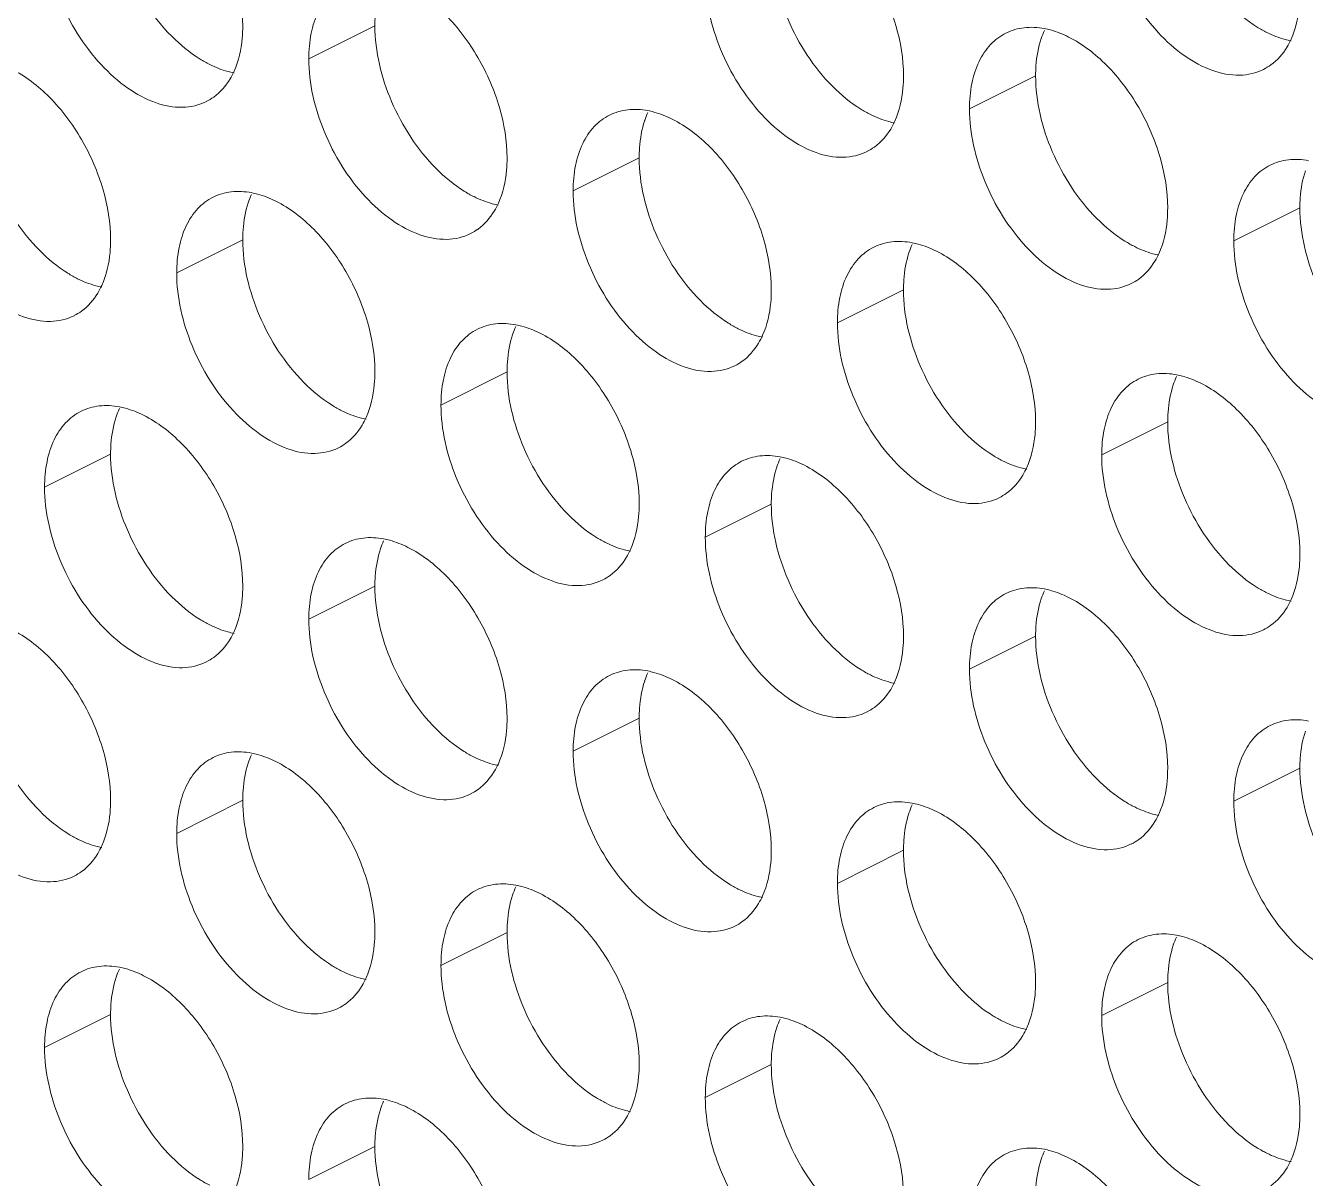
# Model space of a CAD drawing. Header units: millimetres. Extents: x 0 to 2524, y 0 to 1785.
# Drawn here: x 1819.7 to 1830.66, y 901.27 to 911.15 of the extents above; entities that cross this region are included whole.
import ezdxf

# ---------------------------------------------------------------- set-up
doc = ezdxf.new("R2010")
doc.units = ezdxf.units.MM
doc.header["$LTSCALE"] = 0.1
doc.layers.add('标注', color=251, linetype='Continuous', lineweight=9)

msp = doc.modelspace()

# ---------------------------------------------------------------- linework, layer by layer
at = {"layer": '标注'}
for p, q in [((1822.69, 911.146), (1822.124, 910.863)), ((1828.347, 910.717), (1827.781, 910.434)), ((1824.953, 910.014), (1824.387, 909.731)), ((1830.61, 909.586), (1830.044, 909.303)), ((1821.559, 909.311), (1820.993, 909.028)), ((1827.216, 908.883), (1826.65, 908.6)), ((1823.822, 908.18), (1823.256, 907.897)), ((1829.478, 907.752), (1828.913, 907.469)), ((1820.427, 907.477), (1819.862, 907.194)), ((1826.084, 907.049), (1825.519, 906.766)), ((1822.69, 906.346), (1822.124, 906.063)), ((1828.347, 905.917), (1827.781, 905.634)), ((1824.953, 905.214), (1824.387, 904.931)), ((1830.61, 904.786), (1830.044, 904.503)), ((1821.559, 904.511), (1820.993, 904.228)), ((1827.216, 904.083), (1826.65, 903.8)), ((1823.822, 903.38), (1823.256, 903.097)), ((1829.478, 902.952), (1828.913, 902.669)), ((1820.427, 902.677), (1819.862, 902.394)), ((1826.084, 902.249), (1825.519, 901.966)), ((1822.69, 901.546), (1822.124, 901.263))]:
    msp.add_line(p, q, dxfattribs=at)
for centre, radius, start, end in [((1829.092, 910.806), 0.734, 155.8796, 161.7803), ((1830.095, 911.177), 0.453, 296.5256, 305.9034), ((1821.044, 910.902), 0.453, 296.5256, 305.9034), ((1825.697, 910.103), 0.734, 155.8796, 161.7803), ((1826.701, 910.474), 0.453, 296.5256, 305.9034), ((1822.303, 909.4), 0.734, 155.8796, 161.7803), ((1823.307, 909.771), 0.453, 296.5256, 305.9034), ((1827.96, 908.972), 0.734, 155.8796, 161.7803), ((1828.964, 909.342), 0.453, 296.5256, 305.9034), ((1819.913, 909.068), 0.453, 296.5256, 305.9034), ((1824.566, 908.269), 0.734, 155.8796, 161.7803), ((1825.57, 908.639), 0.453, 296.5256, 305.9034), ((1830.223, 907.84), 0.734, 155.8796, 161.7803), ((1821.172, 907.566), 0.734, 155.8796, 161.7803), ((1822.176, 907.936), 0.453, 296.5256, 305.9034), ((1826.829, 907.138), 0.734, 155.8796, 161.7803), ((1827.833, 907.508), 0.453, 296.5256, 305.9034), ((1823.435, 906.435), 0.734, 155.8796, 161.7803), ((1824.439, 906.805), 0.453, 296.5256, 305.9034), ((1829.092, 906.006), 0.734, 155.8796, 161.7803), ((1830.095, 906.377), 0.453, 296.5256, 305.9034), ((1821.044, 906.102), 0.453, 296.5256, 305.9034), ((1825.697, 905.303), 0.734, 155.8796, 161.7803), ((1826.701, 905.674), 0.453, 296.5256, 305.9034), ((1822.303, 904.6), 0.734, 155.8796, 161.7803), ((1823.307, 904.971), 0.453, 296.5256, 305.9034), ((1827.96, 904.172), 0.734, 155.8796, 161.7803), ((1828.964, 904.542), 0.453, 296.5256, 305.9034), ((1819.913, 904.268), 0.453, 296.5256, 305.9034), ((1824.566, 903.469), 0.734, 155.8796, 161.7803), ((1825.57, 903.839), 0.453, 296.5256, 305.9034), ((1830.223, 903.04), 0.734, 155.8796, 161.7803), ((1821.172, 902.766), 0.734, 155.8796, 161.7803), ((1822.176, 903.136), 0.453, 296.5256, 305.9034), ((1826.829, 902.338), 0.734, 155.8796, 161.7803), ((1827.833, 902.708), 0.453, 296.5256, 305.9034), ((1823.435, 901.635), 0.734, 155.8796, 161.7803), ((1824.439, 902.005), 0.453, 296.5256, 305.9034), ((1829.092, 901.206), 0.734, 155.8796, 161.7803)]:
    msp.add_arc(centre, radius, start, end, dxfattribs=at)
for points, knots in [([(1820.71, 912.609), (1820.831, 912.549), (1821.061, 912.368), (1821.328, 912.01), (1821.509, 911.592), (1821.559, 911.291), (1821.559, 911.146)], [0, 0, 0, 0, 0.229676, 0.488215, 0.753207, 1, 1, 1, 1]), ([(1820.951, 911.055), (1820.79, 911.218), (1820.539, 911.605), (1820.427, 912.055), (1820.427, 912.277)], [0, 0, 0, 0, 0.508684, 1, 1, 1, 1]), ([(1830.298, 910.771), (1830.235, 910.74), (1830.085, 910.706), (1829.848, 910.754), (1829.609, 910.884), (1829.301, 911.162), (1829.015, 911.625), (1828.913, 912.057), (1828.913, 912.269)], [0, 0, 0, 0, 0.090718, 0.191742, 0.308104, 0.439279, 0.725532, 1, 1, 1, 1]), ([(1826.367, 912.181), (1826.488, 912.12), (1826.718, 911.94), (1826.984, 911.582), (1827.166, 911.163), (1827.216, 910.862), (1827.216, 910.717)], [0, 0, 0, 0, 0.229676, 0.488215, 0.753207, 1, 1, 1, 1]), ([(1821.247, 910.497), (1821.184, 910.465), (1821.034, 910.431), (1820.797, 910.479), (1820.558, 910.61), (1820.25, 910.887), (1819.964, 911.35), (1819.862, 911.783), (1819.862, 911.994)], [0, 0, 0, 0, 0.090718, 0.191742, 0.308104, 0.439279, 0.725532, 1, 1, 1, 1]), ([(1826.608, 910.627), (1826.447, 910.789), (1826.196, 911.176), (1826.084, 911.627), (1826.084, 911.849)], [0, 0, 0, 0, 0.508684, 1, 1, 1, 1]), ([(1822.124, 910.863), (1822.124, 910.936), (1822.136, 911.075), (1822.195, 911.265), (1822.295, 911.417), (1822.387, 911.487), (1822.436, 911.512)], [0, 0, 0, 0, 0.289235, 0.54966, 0.782932, 1, 1, 1, 1]), ([(1822.69, 911.146), (1822.69, 911.174), (1822.694, 911.281), (1822.713, 911.389), (1822.737, 911.464)], [0, 0, 0, 0, 0.264225, 1, 1, 1, 1]), ([(1822.973, 911.478), (1823.094, 911.417), (1823.324, 911.237), (1823.59, 910.879), (1823.771, 910.46), (1823.822, 910.159), (1823.822, 910.014)], [0, 0, 0, 0, 0.229676, 0.488215, 0.753207, 1, 1, 1, 1]), ([(1826.904, 910.068), (1826.841, 910.037), (1826.691, 910.003), (1826.453, 910.051), (1826.215, 910.181), (1825.907, 910.459), (1825.621, 910.922), (1825.519, 911.354), (1825.519, 911.566)], [0, 0, 0, 0, 0.090718, 0.191742, 0.308104, 0.439279, 0.725532, 1, 1, 1, 1]), ([(1830.61, 911.42), (1830.61, 911.385), (1830.604, 911.252), (1830.575, 911.12), (1830.535, 911.031)], [0, 0, 0, 0, 0.268874, 1, 1, 1, 1]), ([(1830.327, 911.088), (1830.298, 911.102), (1830.181, 911.169), (1830.075, 911.256), (1830.002, 911.329)], [0, 0, 0, 0, 0.235002, 1, 1, 1, 1]), ([(1821.559, 911.146), (1821.559, 911.11), (1821.553, 910.978), (1821.524, 910.845), (1821.484, 910.757)], [0, 0, 0, 0, 0.268874, 1, 1, 1, 1]), ([(1823.214, 909.924), (1823.052, 910.086), (1822.801, 910.474), (1822.69, 910.924), (1822.69, 911.146)], [0, 0, 0, 0, 0.508684, 1, 1, 1, 1]), ([(1828.093, 911.083), (1828.142, 911.107), (1828.252, 911.139), (1828.365, 911.132), (1828.422, 911.122)], [0, 0, 0, 0, 0.482538, 1, 1, 1, 1]), ([(1821.276, 910.814), (1821.248, 910.828), (1821.13, 910.894), (1821.024, 910.982), (1820.951, 911.055)], [0, 0, 0, 0, 0.235002, 1, 1, 1, 1]), ([(1827.781, 910.434), (1827.781, 910.507), (1827.793, 910.646), (1827.852, 910.836), (1827.952, 910.989), (1828.044, 911.059), (1828.093, 911.083)], [0, 0, 0, 0, 0.289235, 0.54966, 0.782932, 1, 1, 1, 1]), ([(1828.347, 910.717), (1828.347, 910.746), (1828.351, 910.853), (1828.37, 910.96), (1828.394, 911.036)], [0, 0, 0, 0, 0.264225, 1, 1, 1, 1]), ([(1828.422, 911.122), (1828.439, 911.118), (1828.511, 911.102), (1828.58, 911.074), (1828.63, 911.049)], [0, 0, 0, 0, 0.238696, 1, 1, 1, 1]), ([(1828.63, 911.049), (1828.75, 910.989), (1828.981, 910.809), (1829.247, 910.451), (1829.428, 910.032), (1829.478, 909.731), (1829.478, 909.586)], [0, 0, 0, 0, 0.229676, 0.488215, 0.753207, 1, 1, 1, 1]), ([(1830.535, 911.016), (1830.517, 911.019), (1830.446, 911.036), (1830.377, 911.063), (1830.327, 911.088)], [0, 0, 0, 0, 0.238696, 1, 1, 1, 1]), ([(1830.535, 911.031), (1830.525, 911.008), (1830.482, 910.924), (1830.417, 910.85), (1830.361, 910.81)], [0, 0, 0, 0, 0.265525, 1, 1, 1, 1]), ([(1821.484, 910.741), (1821.466, 910.745), (1821.395, 910.761), (1821.326, 910.789), (1821.276, 910.814)], [0, 0, 0, 0, 0.238696, 1, 1, 1, 1]), ([(1823.51, 909.365), (1823.447, 909.334), (1823.297, 909.3), (1823.059, 909.348), (1822.821, 909.478), (1822.513, 909.756), (1822.227, 910.219), (1822.124, 910.651), (1822.124, 910.863)], [0, 0, 0, 0, 0.090718, 0.191742, 0.308104, 0.439279, 0.725532, 1, 1, 1, 1]), ([(1819.579, 910.775), (1819.7, 910.714), (1819.93, 910.534), (1820.196, 910.176), (1820.377, 909.757), (1820.427, 909.456), (1820.427, 909.311)], [0, 0, 0, 0, 0.229676, 0.488215, 0.753207, 1, 1, 1, 1]), ([(1821.484, 910.757), (1821.474, 910.734), (1821.431, 910.65), (1821.366, 910.576), (1821.31, 910.535)], [0, 0, 0, 0, 0.265525, 1, 1, 1, 1]), ([(1827.216, 910.717), (1827.216, 910.682), (1827.21, 910.549), (1827.181, 910.417), (1827.141, 910.328)], [0, 0, 0, 0, 0.268874, 1, 1, 1, 1]), ([(1828.871, 909.495), (1828.709, 909.658), (1828.458, 910.045), (1828.347, 910.496), (1828.347, 910.717)], [0, 0, 0, 0, 0.508684, 1, 1, 1, 1]), ([(1826.933, 910.385), (1826.904, 910.399), (1826.786, 910.466), (1826.681, 910.553), (1826.608, 910.627)], [0, 0, 0, 0, 0.235002, 1, 1, 1, 1]), ([(1819.82, 909.221), (1819.658, 909.383), (1819.407, 909.771), (1819.296, 910.221), (1819.296, 910.443)], [0, 0, 0, 0, 0.508684, 1, 1, 1, 1]), ([(1824.387, 909.731), (1824.387, 909.804), (1824.399, 909.943), (1824.458, 910.133), (1824.558, 910.286), (1824.65, 910.356), (1824.699, 910.38)], [0, 0, 0, 0, 0.289235, 0.54966, 0.782932, 1, 1, 1, 1]), ([(1824.699, 910.38), (1824.747, 910.405), (1824.858, 910.436), (1824.971, 910.429), (1825.028, 910.419)], [0, 0, 0, 0, 0.482538, 1, 1, 1, 1]), ([(1825.028, 910.419), (1825.045, 910.415), (1825.117, 910.399), (1825.186, 910.371), (1825.236, 910.346)], [0, 0, 0, 0, 0.238696, 1, 1, 1, 1]), ([(1827.14, 910.313), (1827.123, 910.316), (1827.052, 910.333), (1826.983, 910.36), (1826.933, 910.385)], [0, 0, 0, 0, 0.238696, 1, 1, 1, 1]), ([(1829.166, 908.937), (1829.104, 908.906), (1828.954, 908.872), (1828.716, 908.919), (1828.478, 909.05), (1828.17, 909.328), (1827.884, 909.79), (1827.781, 910.223), (1827.781, 910.434)], [0, 0, 0, 0, 0.090718, 0.191742, 0.308104, 0.439279, 0.725532, 1, 1, 1, 1]), ([(1824.953, 910.014), (1824.953, 910.043), (1824.957, 910.15), (1824.975, 910.258), (1825, 910.333)], [0, 0, 0, 0, 0.264225, 1, 1, 1, 1]), ([(1825.236, 910.346), (1825.356, 910.286), (1825.587, 910.106), (1825.853, 909.748), (1826.034, 909.329), (1826.084, 909.028), (1826.084, 908.883)], [0, 0, 0, 0, 0.229676, 0.488215, 0.753207, 1, 1, 1, 1]), ([(1827.141, 910.328), (1827.131, 910.305), (1827.087, 910.221), (1827.023, 910.147), (1826.967, 910.107)], [0, 0, 0, 0, 0.265525, 1, 1, 1, 1]), ([(1820.116, 908.662), (1820.053, 908.631), (1819.903, 908.597), (1819.665, 908.645), (1819.427, 908.776), (1819.119, 909.053), (1818.833, 909.516), (1818.73, 909.948), (1818.73, 910.16)], [0, 0, 0, 0, 0.090718, 0.191742, 0.308104, 0.439279, 0.725532, 1, 1, 1, 1]), ([(1823.822, 910.014), (1823.822, 909.979), (1823.816, 909.846), (1823.787, 909.714), (1823.747, 909.625)], [0, 0, 0, 0, 0.268874, 1, 1, 1, 1]), ([(1825.477, 908.792), (1825.315, 908.955), (1825.064, 909.342), (1824.953, 909.793), (1824.953, 910.014)], [0, 0, 0, 0, 0.508684, 1, 1, 1, 1]), ([(1830.044, 909.303), (1830.044, 909.376), (1830.056, 909.515), (1830.115, 909.705), (1830.214, 909.857), (1830.307, 909.928), (1830.356, 909.952)], [0, 0, 0, 0, 0.289235, 0.54966, 0.782932, 1, 1, 1, 1]), ([(1830.356, 909.952), (1830.404, 909.976), (1830.514, 910.008), (1830.628, 910.001), (1830.685, 909.99)], [0, 0, 0, 0, 0.482538, 1, 1, 1, 1]), ([(1823.539, 909.682), (1823.51, 909.696), (1823.392, 909.763), (1823.287, 909.85), (1823.214, 909.924)], [0, 0, 0, 0, 0.235002, 1, 1, 1, 1]), ([(1830.61, 909.586), (1830.61, 909.614), (1830.613, 909.722), (1830.632, 909.829), (1830.657, 909.904)], [0, 0, 0, 0, 0.264225, 1, 1, 1, 1]), ([(1821.305, 909.677), (1821.353, 909.702), (1821.463, 909.733), (1821.577, 909.726), (1821.634, 909.716)], [0, 0, 0, 0, 0.482538, 1, 1, 1, 1]), ([(1821.634, 909.716), (1821.651, 909.712), (1821.723, 909.696), (1821.792, 909.668), (1821.842, 909.643)], [0, 0, 0, 0, 0.238696, 1, 1, 1, 1]), ([(1825.772, 908.234), (1825.71, 908.203), (1825.56, 908.169), (1825.322, 908.216), (1825.084, 908.347), (1824.776, 908.625), (1824.49, 909.087), (1824.387, 909.52), (1824.387, 909.731)], [0, 0, 0, 0, 0.090718, 0.191742, 0.308104, 0.439279, 0.725532, 1, 1, 1, 1]), ([(1820.993, 909.028), (1820.993, 909.101), (1821.005, 909.24), (1821.064, 909.43), (1821.164, 909.583), (1821.256, 909.653), (1821.305, 909.677)], [0, 0, 0, 0, 0.289235, 0.54966, 0.782932, 1, 1, 1, 1]), ([(1821.559, 909.311), (1821.559, 909.34), (1821.562, 909.447), (1821.581, 909.555), (1821.606, 909.63)], [0, 0, 0, 0, 0.264225, 1, 1, 1, 1]), ([(1821.842, 909.643), (1821.962, 909.583), (1822.193, 909.403), (1822.459, 909.045), (1822.64, 908.626), (1822.69, 908.325), (1822.69, 908.18)], [0, 0, 0, 0, 0.229676, 0.488215, 0.753207, 1, 1, 1, 1]), ([(1823.746, 909.61), (1823.729, 909.613), (1823.658, 909.63), (1823.589, 909.657), (1823.539, 909.682)], [0, 0, 0, 0, 0.238696, 1, 1, 1, 1]), ([(1823.747, 909.625), (1823.737, 909.602), (1823.693, 909.519), (1823.629, 909.444), (1823.573, 909.404)], [0, 0, 0, 0, 0.265525, 1, 1, 1, 1]), ([(1829.196, 909.254), (1829.167, 909.268), (1829.049, 909.334), (1828.944, 909.422), (1828.871, 909.495)], [0, 0, 0, 0, 0.235002, 1, 1, 1, 1]), ([(1829.478, 909.586), (1829.478, 909.55), (1829.473, 909.418), (1829.443, 909.285), (1829.404, 909.197)], [0, 0, 0, 0, 0.268874, 1, 1, 1, 1]), ([(1831.134, 908.364), (1830.972, 908.527), (1830.721, 908.914), (1830.61, 909.364), (1830.61, 909.586)], [0, 0, 0, 0, 0.508684, 1, 1, 1, 1]), ([(1820.427, 909.311), (1820.427, 909.276), (1820.422, 909.143), (1820.392, 909.011), (1820.353, 908.922)], [0, 0, 0, 0, 0.268874, 1, 1, 1, 1]), ([(1822.083, 908.089), (1821.921, 908.252), (1821.67, 908.639), (1821.559, 909.09), (1821.559, 909.311)], [0, 0, 0, 0, 0.508684, 1, 1, 1, 1]), ([(1826.962, 909.249), (1827.01, 909.273), (1827.12, 909.305), (1827.234, 909.298), (1827.291, 909.287)], [0, 0, 0, 0, 0.482538, 1, 1, 1, 1]), ([(1827.291, 909.287), (1827.308, 909.284), (1827.38, 909.267), (1827.448, 909.24), (1827.498, 909.215)], [0, 0, 0, 0, 0.238696, 1, 1, 1, 1]), ([(1831.429, 907.805), (1831.367, 907.774), (1831.217, 907.74), (1830.979, 907.788), (1830.74, 907.919), (1830.433, 908.196), (1830.147, 908.659), (1830.044, 909.091), (1830.044, 909.303)], [0, 0, 0, 0, 0.090718, 0.191742, 0.308104, 0.439279, 0.725532, 1, 1, 1, 1]), ([(1820.145, 908.979), (1820.116, 908.993), (1819.998, 909.06), (1819.893, 909.147), (1819.82, 909.221)], [0, 0, 0, 0, 0.235002, 1, 1, 1, 1]), ([(1826.65, 908.6), (1826.65, 908.673), (1826.662, 908.812), (1826.721, 909.002), (1826.82, 909.154), (1826.913, 909.225), (1826.962, 909.249)], [0, 0, 0, 0, 0.289235, 0.54966, 0.782932, 1, 1, 1, 1]), ([(1827.216, 908.883), (1827.216, 908.911), (1827.219, 909.019), (1827.238, 909.126), (1827.263, 909.201)], [0, 0, 0, 0, 0.264225, 1, 1, 1, 1]), ([(1827.498, 909.215), (1827.619, 909.155), (1827.85, 908.974), (1828.116, 908.616), (1828.297, 908.198), (1828.347, 907.896), (1828.347, 907.752)], [0, 0, 0, 0, 0.229676, 0.488215, 0.753207, 1, 1, 1, 1]), ([(1829.403, 909.182), (1829.386, 909.185), (1829.314, 909.201), (1829.246, 909.229), (1829.196, 909.254)], [0, 0, 0, 0, 0.238696, 1, 1, 1, 1]), ([(1829.404, 909.197), (1829.393, 909.174), (1829.35, 909.09), (1829.286, 909.016), (1829.23, 908.975)], [0, 0, 0, 0, 0.265525, 1, 1, 1, 1]), ([(1820.352, 908.907), (1820.335, 908.91), (1820.263, 908.927), (1820.195, 908.954), (1820.145, 908.979)], [0, 0, 0, 0, 0.238696, 1, 1, 1, 1]), ([(1822.378, 907.531), (1822.316, 907.5), (1822.166, 907.466), (1821.928, 907.514), (1821.69, 907.644), (1821.382, 907.922), (1821.096, 908.384), (1820.993, 908.817), (1820.993, 909.028)], [0, 0, 0, 0, 0.090718, 0.191742, 0.308104, 0.439279, 0.725532, 1, 1, 1, 1]), ([(1820.353, 908.922), (1820.342, 908.9), (1820.299, 908.816), (1820.235, 908.741), (1820.179, 908.701)], [0, 0, 0, 0, 0.265525, 1, 1, 1, 1]), ([(1826.084, 908.883), (1826.084, 908.847), (1826.079, 908.715), (1826.049, 908.582), (1826.01, 908.494)], [0, 0, 0, 0, 0.268874, 1, 1, 1, 1]), ([(1827.739, 907.661), (1827.578, 907.824), (1827.327, 908.211), (1827.216, 908.661), (1827.216, 908.883)], [0, 0, 0, 0, 0.508684, 1, 1, 1, 1]), ([(1825.801, 908.551), (1825.773, 908.565), (1825.655, 908.631), (1825.55, 908.719), (1825.477, 908.792)], [0, 0, 0, 0, 0.235002, 1, 1, 1, 1]), ([(1823.256, 907.897), (1823.256, 907.97), (1823.268, 908.109), (1823.327, 908.299), (1823.426, 908.451), (1823.519, 908.522), (1823.568, 908.546)], [0, 0, 0, 0, 0.289235, 0.54966, 0.782932, 1, 1, 1, 1]), ([(1823.568, 908.546), (1823.616, 908.57), (1823.726, 908.602), (1823.84, 908.595), (1823.897, 908.584)], [0, 0, 0, 0, 0.482538, 1, 1, 1, 1]), ([(1823.897, 908.584), (1823.914, 908.581), (1823.985, 908.564), (1824.054, 908.537), (1824.104, 908.512)], [0, 0, 0, 0, 0.238696, 1, 1, 1, 1]), ([(1824.104, 908.512), (1824.225, 908.452), (1824.456, 908.271), (1824.722, 907.913), (1824.903, 907.495), (1824.953, 907.194), (1824.953, 907.049)], [0, 0, 0, 0, 0.229676, 0.488215, 0.753207, 1, 1, 1, 1]), ([(1826.009, 908.479), (1825.992, 908.482), (1825.92, 908.498), (1825.851, 908.526), (1825.801, 908.551)], [0, 0, 0, 0, 0.238696, 1, 1, 1, 1]), ([(1828.035, 907.103), (1827.972, 907.071), (1827.823, 907.037), (1827.585, 907.085), (1827.346, 907.216), (1827.039, 907.493), (1826.753, 907.956), (1826.65, 908.388), (1826.65, 908.6)], [0, 0, 0, 0, 0.090718, 0.191742, 0.308104, 0.439279, 0.725532, 1, 1, 1, 1]), ([(1823.822, 908.18), (1823.822, 908.208), (1823.825, 908.316), (1823.844, 908.423), (1823.869, 908.498)], [0, 0, 0, 0, 0.264225, 1, 1, 1, 1]), ([(1826.01, 908.494), (1825.999, 908.471), (1825.956, 908.387), (1825.892, 908.313), (1825.836, 908.272)], [0, 0, 0, 0, 0.265525, 1, 1, 1, 1]), ([(1822.69, 908.18), (1822.69, 908.144), (1822.684, 908.012), (1822.655, 907.879), (1822.616, 907.791)], [0, 0, 0, 0, 0.268874, 1, 1, 1, 1]), ([(1824.345, 906.958), (1824.184, 907.121), (1823.933, 907.508), (1823.822, 907.958), (1823.822, 908.18)], [0, 0, 0, 0, 0.508684, 1, 1, 1, 1]), ([(1822.407, 907.848), (1822.379, 907.862), (1822.261, 907.929), (1822.155, 908.016), (1822.083, 908.089)], [0, 0, 0, 0, 0.235002, 1, 1, 1, 1]), ([(1828.913, 907.469), (1828.913, 907.542), (1828.925, 907.68), (1828.984, 907.871), (1829.083, 908.023), (1829.176, 908.093), (1829.225, 908.118)], [0, 0, 0, 0, 0.289235, 0.54966, 0.782932, 1, 1, 1, 1]), ([(1829.225, 908.118), (1829.273, 908.142), (1829.383, 908.174), (1829.497, 908.167), (1829.554, 908.156)], [0, 0, 0, 0, 0.482538, 1, 1, 1, 1]), ([(1829.478, 907.752), (1829.478, 907.78), (1829.482, 907.887), (1829.501, 907.995), (1829.526, 908.07)], [0, 0, 0, 0, 0.264225, 1, 1, 1, 1]), ([(1829.554, 908.156), (1829.571, 908.153), (1829.642, 908.136), (1829.711, 908.109), (1829.761, 908.084)], [0, 0, 0, 0, 0.238696, 1, 1, 1, 1]), ([(1829.761, 908.084), (1829.882, 908.023), (1830.112, 907.843), (1830.379, 907.485), (1830.56, 907.066), (1830.61, 906.765), (1830.61, 906.62)], [0, 0, 0, 0, 0.229676, 0.488215, 0.753207, 1, 1, 1, 1]), ([(1820.174, 907.843), (1820.222, 907.867), (1820.332, 907.899), (1820.446, 907.892), (1820.503, 907.881)], [0, 0, 0, 0, 0.482538, 1, 1, 1, 1]), ([(1820.503, 907.881), (1820.52, 907.878), (1820.591, 907.861), (1820.66, 907.834), (1820.71, 907.809)], [0, 0, 0, 0, 0.238696, 1, 1, 1, 1]), ([(1822.615, 907.776), (1822.598, 907.779), (1822.526, 907.796), (1822.457, 907.823), (1822.407, 907.848)], [0, 0, 0, 0, 0.238696, 1, 1, 1, 1]), ([(1824.641, 906.4), (1824.578, 906.368), (1824.428, 906.334), (1824.191, 906.382), (1823.952, 906.513), (1823.644, 906.79), (1823.358, 907.253), (1823.256, 907.685), (1823.256, 907.897)], [0, 0, 0, 0, 0.090718, 0.191742, 0.308104, 0.439279, 0.725532, 1, 1, 1, 1]), ([(1819.862, 907.194), (1819.862, 907.267), (1819.874, 907.406), (1819.933, 907.596), (1820.032, 907.748), (1820.125, 907.819), (1820.174, 907.843)], [0, 0, 0, 0, 0.289235, 0.54966, 0.782932, 1, 1, 1, 1]), ([(1820.427, 907.477), (1820.427, 907.505), (1820.431, 907.613), (1820.45, 907.72), (1820.475, 907.795)], [0, 0, 0, 0, 0.264225, 1, 1, 1, 1]), ([(1820.71, 907.809), (1820.831, 907.749), (1821.061, 907.568), (1821.328, 907.21), (1821.509, 906.792), (1821.559, 906.491), (1821.559, 906.346)], [0, 0, 0, 0, 0.229676, 0.488215, 0.753207, 1, 1, 1, 1]), ([(1822.616, 907.791), (1822.605, 907.768), (1822.562, 907.684), (1822.498, 907.61), (1822.442, 907.569)], [0, 0, 0, 0, 0.265525, 1, 1, 1, 1]), ([(1828.347, 907.752), (1828.347, 907.716), (1828.341, 907.584), (1828.312, 907.451), (1828.272, 907.363)], [0, 0, 0, 0, 0.268874, 1, 1, 1, 1]), ([(1830.002, 906.529), (1829.841, 906.692), (1829.59, 907.079), (1829.478, 907.53), (1829.478, 907.752)], [0, 0, 0, 0, 0.508684, 1, 1, 1, 1]), ([(1828.064, 907.419), (1828.036, 907.434), (1827.918, 907.5), (1827.812, 907.587), (1827.739, 907.661)], [0, 0, 0, 0, 0.235002, 1, 1, 1, 1]), ([(1820.951, 906.255), (1820.79, 906.418), (1820.539, 906.805), (1820.427, 907.255), (1820.427, 907.477)], [0, 0, 0, 0, 0.508684, 1, 1, 1, 1]), ([(1825.519, 906.766), (1825.519, 906.839), (1825.531, 906.978), (1825.59, 907.168), (1825.689, 907.32), (1825.782, 907.39), (1825.83, 907.415)], [0, 0, 0, 0, 0.289235, 0.54966, 0.782932, 1, 1, 1, 1]), ([(1825.83, 907.415), (1825.879, 907.439), (1825.989, 907.471), (1826.103, 907.464), (1826.159, 907.453)], [0, 0, 0, 0, 0.482538, 1, 1, 1, 1]), ([(1826.159, 907.453), (1826.177, 907.45), (1826.248, 907.433), (1826.317, 907.406), (1826.367, 907.381)], [0, 0, 0, 0, 0.238696, 1, 1, 1, 1]), ([(1828.272, 907.347), (1828.255, 907.351), (1828.183, 907.367), (1828.114, 907.394), (1828.064, 907.419)], [0, 0, 0, 0, 0.238696, 1, 1, 1, 1]), ([(1830.298, 905.971), (1830.235, 905.94), (1830.085, 905.906), (1829.848, 905.954), (1829.609, 906.084), (1829.301, 906.362), (1829.015, 906.825), (1828.913, 907.257), (1828.913, 907.469)], [0, 0, 0, 0, 0.090718, 0.191742, 0.308104, 0.439279, 0.725532, 1, 1, 1, 1]), ([(1826.084, 907.049), (1826.084, 907.077), (1826.088, 907.184), (1826.107, 907.292), (1826.132, 907.367)], [0, 0, 0, 0, 0.264225, 1, 1, 1, 1]), ([(1826.367, 907.381), (1826.488, 907.32), (1826.718, 907.14), (1826.984, 906.782), (1827.166, 906.363), (1827.216, 906.062), (1827.216, 905.917)], [0, 0, 0, 0, 0.229676, 0.488215, 0.753207, 1, 1, 1, 1]), ([(1828.272, 907.363), (1828.262, 907.34), (1828.219, 907.256), (1828.155, 907.182), (1828.098, 907.141)], [0, 0, 0, 0, 0.265525, 1, 1, 1, 1]), ([(1821.247, 905.697), (1821.184, 905.665), (1821.034, 905.631), (1820.797, 905.679), (1820.558, 905.81), (1820.25, 906.087), (1819.964, 906.55), (1819.862, 906.983), (1819.862, 907.194)], [0, 0, 0, 0, 0.090718, 0.191742, 0.308104, 0.439279, 0.725532, 1, 1, 1, 1]), ([(1824.953, 907.049), (1824.953, 907.013), (1824.947, 906.881), (1824.918, 906.748), (1824.878, 906.66)], [0, 0, 0, 0, 0.268874, 1, 1, 1, 1]), ([(1826.608, 905.827), (1826.447, 905.989), (1826.196, 906.376), (1826.084, 906.827), (1826.084, 907.049)], [0, 0, 0, 0, 0.508684, 1, 1, 1, 1]), ([(1824.67, 906.716), (1824.642, 906.731), (1824.524, 906.797), (1824.418, 906.884), (1824.345, 906.958)], [0, 0, 0, 0, 0.235002, 1, 1, 1, 1]), ([(1822.436, 906.712), (1822.485, 906.736), (1822.595, 906.768), (1822.708, 906.761), (1822.765, 906.75)], [0, 0, 0, 0, 0.482538, 1, 1, 1, 1]), ([(1826.904, 905.268), (1826.841, 905.237), (1826.691, 905.203), (1826.453, 905.251), (1826.215, 905.381), (1825.907, 905.659), (1825.621, 906.122), (1825.519, 906.554), (1825.519, 906.766)], [0, 0, 0, 0, 0.090718, 0.191742, 0.308104, 0.439279, 0.725532, 1, 1, 1, 1]), ([(1822.124, 906.063), (1822.124, 906.136), (1822.136, 906.275), (1822.195, 906.465), (1822.295, 906.617), (1822.387, 906.687), (1822.436, 906.712)], [0, 0, 0, 0, 0.289235, 0.54966, 0.782932, 1, 1, 1, 1]), ([(1822.69, 906.346), (1822.69, 906.374), (1822.694, 906.481), (1822.713, 906.589), (1822.737, 906.664)], [0, 0, 0, 0, 0.264225, 1, 1, 1, 1]), ([(1822.765, 906.75), (1822.783, 906.747), (1822.854, 906.73), (1822.923, 906.703), (1822.973, 906.678)], [0, 0, 0, 0, 0.238696, 1, 1, 1, 1]), ([(1822.973, 906.678), (1823.094, 906.617), (1823.324, 906.437), (1823.59, 906.079), (1823.771, 905.66), (1823.822, 905.359), (1823.822, 905.214)], [0, 0, 0, 0, 0.229676, 0.488215, 0.753207, 1, 1, 1, 1]), ([(1824.878, 906.644), (1824.861, 906.648), (1824.789, 906.664), (1824.72, 906.691), (1824.67, 906.716)], [0, 0, 0, 0, 0.238696, 1, 1, 1, 1]), ([(1824.878, 906.66), (1824.868, 906.637), (1824.825, 906.553), (1824.761, 906.479), (1824.704, 906.438)], [0, 0, 0, 0, 0.265525, 1, 1, 1, 1]), ([(1830.61, 906.62), (1830.61, 906.585), (1830.604, 906.452), (1830.575, 906.32), (1830.535, 906.231)], [0, 0, 0, 0, 0.268874, 1, 1, 1, 1]), ([(1830.327, 906.288), (1830.298, 906.302), (1830.181, 906.369), (1830.075, 906.456), (1830.002, 906.529)], [0, 0, 0, 0, 0.235002, 1, 1, 1, 1]), ([(1821.559, 906.346), (1821.559, 906.31), (1821.553, 906.178), (1821.524, 906.045), (1821.484, 905.957)], [0, 0, 0, 0, 0.268874, 1, 1, 1, 1]), ([(1823.214, 905.124), (1823.052, 905.286), (1822.801, 905.674), (1822.69, 906.124), (1822.69, 906.346)], [0, 0, 0, 0, 0.508684, 1, 1, 1, 1]), ([(1828.093, 906.283), (1828.142, 906.307), (1828.252, 906.339), (1828.365, 906.332), (1828.422, 906.322)], [0, 0, 0, 0, 0.482538, 1, 1, 1, 1]), ([(1828.422, 906.322), (1828.439, 906.318), (1828.511, 906.302), (1828.58, 906.274), (1828.63, 906.249)], [0, 0, 0, 0, 0.238696, 1, 1, 1, 1]), ([(1821.276, 906.014), (1821.248, 906.028), (1821.13, 906.094), (1821.024, 906.182), (1820.951, 906.255)], [0, 0, 0, 0, 0.235002, 1, 1, 1, 1]), ([(1827.781, 905.634), (1827.781, 905.707), (1827.793, 905.846), (1827.852, 906.036), (1827.952, 906.189), (1828.044, 906.259), (1828.093, 906.283)], [0, 0, 0, 0, 0.289235, 0.54966, 0.782932, 1, 1, 1, 1]), ([(1828.347, 905.917), (1828.347, 905.946), (1828.351, 906.053), (1828.37, 906.16), (1828.394, 906.236)], [0, 0, 0, 0, 0.264225, 1, 1, 1, 1]), ([(1828.63, 906.249), (1828.75, 906.189), (1828.981, 906.009), (1829.247, 905.651), (1829.428, 905.232), (1829.478, 904.931), (1829.478, 904.786)], [0, 0, 0, 0, 0.229676, 0.488215, 0.753207, 1, 1, 1, 1]), ([(1830.535, 906.216), (1830.517, 906.219), (1830.446, 906.236), (1830.377, 906.263), (1830.327, 906.288)], [0, 0, 0, 0, 0.238696, 1, 1, 1, 1]), ([(1830.535, 906.231), (1830.525, 906.208), (1830.482, 906.124), (1830.417, 906.05), (1830.361, 906.01)], [0, 0, 0, 0, 0.265525, 1, 1, 1, 1]), ([(1821.484, 905.941), (1821.466, 905.945), (1821.395, 905.961), (1821.326, 905.989), (1821.276, 906.014)], [0, 0, 0, 0, 0.238696, 1, 1, 1, 1]), ([(1823.51, 904.565), (1823.447, 904.534), (1823.297, 904.5), (1823.059, 904.548), (1822.821, 904.678), (1822.513, 904.956), (1822.227, 905.419), (1822.124, 905.851), (1822.124, 906.063)], [0, 0, 0, 0, 0.090718, 0.191742, 0.308104, 0.439279, 0.725532, 1, 1, 1, 1]), ([(1819.579, 905.975), (1819.7, 905.914), (1819.93, 905.734), (1820.196, 905.376), (1820.377, 904.957), (1820.427, 904.656), (1820.427, 904.511)], [0, 0, 0, 0, 0.229676, 0.488215, 0.753207, 1, 1, 1, 1]), ([(1821.484, 905.957), (1821.474, 905.934), (1821.431, 905.85), (1821.366, 905.776), (1821.31, 905.735)], [0, 0, 0, 0, 0.265525, 1, 1, 1, 1]), ([(1827.216, 905.917), (1827.216, 905.882), (1827.21, 905.749), (1827.181, 905.617), (1827.141, 905.528)], [0, 0, 0, 0, 0.268874, 1, 1, 1, 1]), ([(1828.871, 904.695), (1828.709, 904.858), (1828.458, 905.245), (1828.347, 905.696), (1828.347, 905.917)], [0, 0, 0, 0, 0.508684, 1, 1, 1, 1]), ([(1826.933, 905.585), (1826.904, 905.599), (1826.786, 905.666), (1826.681, 905.753), (1826.608, 905.827)], [0, 0, 0, 0, 0.235002, 1, 1, 1, 1]), ([(1819.82, 904.421), (1819.658, 904.583), (1819.407, 904.971), (1819.296, 905.421), (1819.296, 905.643)], [0, 0, 0, 0, 0.508684, 1, 1, 1, 1]), ([(1824.387, 904.931), (1824.387, 905.004), (1824.399, 905.143), (1824.458, 905.333), (1824.558, 905.486), (1824.65, 905.556), (1824.699, 905.58)], [0, 0, 0, 0, 0.289235, 0.54966, 0.782932, 1, 1, 1, 1]), ([(1824.699, 905.58), (1824.747, 905.605), (1824.858, 905.636), (1824.971, 905.629), (1825.028, 905.619)], [0, 0, 0, 0, 0.482538, 1, 1, 1, 1]), ([(1825.028, 905.619), (1825.045, 905.615), (1825.117, 905.599), (1825.186, 905.571), (1825.236, 905.546)], [0, 0, 0, 0, 0.238696, 1, 1, 1, 1]), ([(1825.236, 905.546), (1825.356, 905.486), (1825.587, 905.306), (1825.853, 904.948), (1826.034, 904.529), (1826.084, 904.228), (1826.084, 904.083)], [0, 0, 0, 0, 0.229676, 0.488215, 0.753207, 1, 1, 1, 1]), ([(1827.14, 905.513), (1827.123, 905.516), (1827.052, 905.533), (1826.983, 905.56), (1826.933, 905.585)], [0, 0, 0, 0, 0.238696, 1, 1, 1, 1]), ([(1829.166, 904.137), (1829.104, 904.106), (1828.954, 904.072), (1828.716, 904.119), (1828.478, 904.25), (1828.17, 904.528), (1827.884, 904.99), (1827.781, 905.423), (1827.781, 905.634)], [0, 0, 0, 0, 0.090718, 0.191742, 0.308104, 0.439279, 0.725532, 1, 1, 1, 1]), ([(1824.953, 905.214), (1824.953, 905.243), (1824.957, 905.35), (1824.975, 905.458), (1825, 905.533)], [0, 0, 0, 0, 0.264225, 1, 1, 1, 1]), ([(1827.141, 905.528), (1827.131, 905.505), (1827.087, 905.421), (1827.023, 905.347), (1826.967, 905.307)], [0, 0, 0, 0, 0.265525, 1, 1, 1, 1]), ([(1820.116, 903.862), (1820.053, 903.831), (1819.903, 903.797), (1819.665, 903.845), (1819.427, 903.976), (1819.119, 904.253), (1818.833, 904.716), (1818.73, 905.148), (1818.73, 905.36)], [0, 0, 0, 0, 0.090718, 0.191742, 0.308104, 0.439279, 0.725532, 1, 1, 1, 1]), ([(1823.539, 904.882), (1823.51, 904.896), (1823.392, 904.963), (1823.287, 905.05), (1823.214, 905.124)], [0, 0, 0, 0, 0.235002, 1, 1, 1, 1]), ([(1823.822, 905.214), (1823.822, 905.179), (1823.816, 905.046), (1823.787, 904.914), (1823.747, 904.825)], [0, 0, 0, 0, 0.268874, 1, 1, 1, 1]), ([(1825.477, 903.992), (1825.315, 904.155), (1825.064, 904.542), (1824.953, 904.993), (1824.953, 905.214)], [0, 0, 0, 0, 0.508684, 1, 1, 1, 1]), ([(1830.044, 904.503), (1830.044, 904.576), (1830.056, 904.715), (1830.115, 904.905), (1830.214, 905.057), (1830.307, 905.128), (1830.356, 905.152)], [0, 0, 0, 0, 0.289235, 0.54966, 0.782932, 1, 1, 1, 1]), ([(1830.356, 905.152), (1830.404, 905.176), (1830.514, 905.208), (1830.628, 905.201), (1830.685, 905.19)], [0, 0, 0, 0, 0.482538, 1, 1, 1, 1]), ([(1830.61, 904.786), (1830.61, 904.814), (1830.613, 904.922), (1830.632, 905.029), (1830.657, 905.104)], [0, 0, 0, 0, 0.264225, 1, 1, 1, 1]), ([(1821.305, 904.877), (1821.353, 904.902), (1821.463, 904.933), (1821.577, 904.926), (1821.634, 904.916)], [0, 0, 0, 0, 0.482538, 1, 1, 1, 1]), ([(1821.634, 904.916), (1821.651, 904.912), (1821.723, 904.896), (1821.792, 904.868), (1821.842, 904.843)], [0, 0, 0, 0, 0.238696, 1, 1, 1, 1]), ([(1825.772, 903.434), (1825.71, 903.403), (1825.56, 903.369), (1825.322, 903.416), (1825.084, 903.547), (1824.776, 903.825), (1824.49, 904.287), (1824.387, 904.72), (1824.387, 904.931)], [0, 0, 0, 0, 0.090718, 0.191742, 0.308104, 0.439279, 0.725532, 1, 1, 1, 1]), ([(1820.993, 904.228), (1820.993, 904.301), (1821.005, 904.44), (1821.064, 904.63), (1821.164, 904.783), (1821.256, 904.853), (1821.305, 904.877)], [0, 0, 0, 0, 0.289235, 0.54966, 0.782932, 1, 1, 1, 1]), ([(1821.559, 904.511), (1821.559, 904.54), (1821.562, 904.647), (1821.581, 904.755), (1821.606, 904.83)], [0, 0, 0, 0, 0.264225, 1, 1, 1, 1]), ([(1821.842, 904.843), (1821.962, 904.783), (1822.193, 904.603), (1822.459, 904.245), (1822.64, 903.826), (1822.69, 903.525), (1822.69, 903.38)], [0, 0, 0, 0, 0.229676, 0.488215, 0.753207, 1, 1, 1, 1]), ([(1823.746, 904.81), (1823.729, 904.813), (1823.658, 904.83), (1823.589, 904.857), (1823.539, 904.882)], [0, 0, 0, 0, 0.238696, 1, 1, 1, 1]), ([(1823.747, 904.825), (1823.737, 904.802), (1823.693, 904.719), (1823.629, 904.644), (1823.573, 904.604)], [0, 0, 0, 0, 0.265525, 1, 1, 1, 1]), ([(1829.478, 904.786), (1829.478, 904.75), (1829.473, 904.618), (1829.443, 904.485), (1829.404, 904.397)], [0, 0, 0, 0, 0.268874, 1, 1, 1, 1]), ([(1831.134, 903.564), (1830.972, 903.727), (1830.721, 904.114), (1830.61, 904.564), (1830.61, 904.786)], [0, 0, 0, 0, 0.508684, 1, 1, 1, 1]), ([(1829.196, 904.454), (1829.167, 904.468), (1829.049, 904.534), (1828.944, 904.622), (1828.871, 904.695)], [0, 0, 0, 0, 0.235002, 1, 1, 1, 1]), ([(1820.427, 904.511), (1820.427, 904.476), (1820.422, 904.343), (1820.392, 904.211), (1820.353, 904.122)], [0, 0, 0, 0, 0.268874, 1, 1, 1, 1]), ([(1822.083, 903.289), (1821.921, 903.452), (1821.67, 903.839), (1821.559, 904.29), (1821.559, 904.511)], [0, 0, 0, 0, 0.508684, 1, 1, 1, 1]), ([(1826.962, 904.449), (1827.01, 904.473), (1827.12, 904.505), (1827.234, 904.498), (1827.291, 904.487)], [0, 0, 0, 0, 0.482538, 1, 1, 1, 1]), ([(1827.291, 904.487), (1827.308, 904.484), (1827.38, 904.467), (1827.448, 904.44), (1827.498, 904.415)], [0, 0, 0, 0, 0.238696, 1, 1, 1, 1]), ([(1829.403, 904.382), (1829.386, 904.385), (1829.314, 904.401), (1829.246, 904.429), (1829.196, 904.454)], [0, 0, 0, 0, 0.238696, 1, 1, 1, 1]), ([(1831.429, 903.005), (1831.367, 902.974), (1831.217, 902.94), (1830.979, 902.988), (1830.74, 903.119), (1830.433, 903.396), (1830.147, 903.859), (1830.044, 904.291), (1830.044, 904.503)], [0, 0, 0, 0, 0.090718, 0.191742, 0.308104, 0.439279, 0.725532, 1, 1, 1, 1]), ([(1820.145, 904.179), (1820.116, 904.193), (1819.998, 904.26), (1819.893, 904.347), (1819.82, 904.421)], [0, 0, 0, 0, 0.235002, 1, 1, 1, 1]), ([(1826.65, 903.8), (1826.65, 903.873), (1826.662, 904.012), (1826.721, 904.202), (1826.82, 904.354), (1826.913, 904.425), (1826.962, 904.449)], [0, 0, 0, 0, 0.289235, 0.54966, 0.782932, 1, 1, 1, 1]), ([(1827.216, 904.083), (1827.216, 904.111), (1827.219, 904.219), (1827.238, 904.326), (1827.263, 904.401)], [0, 0, 0, 0, 0.264225, 1, 1, 1, 1]), ([(1827.498, 904.415), (1827.619, 904.355), (1827.85, 904.174), (1828.116, 903.816), (1828.297, 903.398), (1828.347, 903.096), (1828.347, 902.952)], [0, 0, 0, 0, 0.229676, 0.488215, 0.753207, 1, 1, 1, 1]), ([(1829.404, 904.397), (1829.393, 904.374), (1829.35, 904.29), (1829.286, 904.216), (1829.23, 904.175)], [0, 0, 0, 0, 0.265525, 1, 1, 1, 1]), ([(1820.352, 904.107), (1820.335, 904.11), (1820.263, 904.127), (1820.195, 904.154), (1820.145, 904.179)], [0, 0, 0, 0, 0.238696, 1, 1, 1, 1]), ([(1820.353, 904.122), (1820.342, 904.1), (1820.299, 904.016), (1820.235, 903.941), (1820.179, 903.901)], [0, 0, 0, 0, 0.265525, 1, 1, 1, 1]), ([(1822.378, 902.731), (1822.316, 902.7), (1822.166, 902.666), (1821.928, 902.714), (1821.69, 902.844), (1821.382, 903.122), (1821.096, 903.584), (1820.993, 904.017), (1820.993, 904.228)], [0, 0, 0, 0, 0.090718, 0.191742, 0.308104, 0.439279, 0.725532, 1, 1, 1, 1]), ([(1826.084, 904.083), (1826.084, 904.047), (1826.079, 903.915), (1826.049, 903.782), (1826.01, 903.694)], [0, 0, 0, 0, 0.268874, 1, 1, 1, 1]), ([(1827.739, 902.861), (1827.578, 903.024), (1827.327, 903.411), (1827.216, 903.861), (1827.216, 904.083)], [0, 0, 0, 0, 0.508684, 1, 1, 1, 1]), ([(1825.801, 903.751), (1825.773, 903.765), (1825.655, 903.831), (1825.55, 903.919), (1825.477, 903.992)], [0, 0, 0, 0, 0.235002, 1, 1, 1, 1]), ([(1823.568, 903.746), (1823.616, 903.77), (1823.726, 903.802), (1823.84, 903.795), (1823.897, 903.784)], [0, 0, 0, 0, 0.482538, 1, 1, 1, 1]), ([(1828.035, 902.303), (1827.972, 902.271), (1827.823, 902.237), (1827.585, 902.285), (1827.346, 902.416), (1827.039, 902.693), (1826.753, 903.156), (1826.65, 903.588), (1826.65, 903.8)], [0, 0, 0, 0, 0.090718, 0.191742, 0.308104, 0.439279, 0.725532, 1, 1, 1, 1]), ([(1823.256, 903.097), (1823.256, 903.17), (1823.268, 903.309), (1823.327, 903.499), (1823.426, 903.651), (1823.519, 903.722), (1823.568, 903.746)], [0, 0, 0, 0, 0.289235, 0.54966, 0.782932, 1, 1, 1, 1]), ([(1823.822, 903.38), (1823.822, 903.408), (1823.825, 903.516), (1823.844, 903.623), (1823.869, 903.698)], [0, 0, 0, 0, 0.264225, 1, 1, 1, 1]), ([(1823.897, 903.784), (1823.914, 903.781), (1823.985, 903.764), (1824.054, 903.737), (1824.104, 903.712)], [0, 0, 0, 0, 0.238696, 1, 1, 1, 1]), ([(1824.104, 903.712), (1824.225, 903.652), (1824.456, 903.471), (1824.722, 903.113), (1824.903, 902.695), (1824.953, 902.394), (1824.953, 902.249)], [0, 0, 0, 0, 0.229676, 0.488215, 0.753207, 1, 1, 1, 1]), ([(1826.009, 903.679), (1825.992, 903.682), (1825.92, 903.698), (1825.851, 903.726), (1825.801, 903.751)], [0, 0, 0, 0, 0.238696, 1, 1, 1, 1]), ([(1826.01, 903.694), (1825.999, 903.671), (1825.956, 903.587), (1825.892, 903.513), (1825.836, 903.472)], [0, 0, 0, 0, 0.265525, 1, 1, 1, 1]), ([(1822.69, 903.38), (1822.69, 903.344), (1822.684, 903.212), (1822.655, 903.079), (1822.616, 902.991)], [0, 0, 0, 0, 0.268874, 1, 1, 1, 1]), ([(1824.345, 902.158), (1824.184, 902.321), (1823.933, 902.708), (1823.822, 903.158), (1823.822, 903.38)], [0, 0, 0, 0, 0.508684, 1, 1, 1, 1]), ([(1829.225, 903.318), (1829.273, 903.342), (1829.383, 903.374), (1829.497, 903.367), (1829.554, 903.356)], [0, 0, 0, 0, 0.482538, 1, 1, 1, 1]), ([(1829.554, 903.356), (1829.571, 903.353), (1829.642, 903.336), (1829.711, 903.309), (1829.761, 903.284)], [0, 0, 0, 0, 0.238696, 1, 1, 1, 1]), ([(1822.407, 903.048), (1822.379, 903.062), (1822.261, 903.129), (1822.155, 903.216), (1822.083, 903.289)], [0, 0, 0, 0, 0.235002, 1, 1, 1, 1]), ([(1828.913, 902.669), (1828.913, 902.742), (1828.925, 902.88), (1828.984, 903.071), (1829.083, 903.223), (1829.176, 903.293), (1829.225, 903.318)], [0, 0, 0, 0, 0.289235, 0.54966, 0.782932, 1, 1, 1, 1]), ([(1829.478, 902.952), (1829.478, 902.98), (1829.482, 903.087), (1829.501, 903.195), (1829.526, 903.27)], [0, 0, 0, 0, 0.264225, 1, 1, 1, 1]), ([(1829.761, 903.284), (1829.882, 903.223), (1830.112, 903.043), (1830.379, 902.685), (1830.56, 902.266), (1830.61, 901.965), (1830.61, 901.82)], [0, 0, 0, 0, 0.229676, 0.488215, 0.753207, 1, 1, 1, 1]), ([(1819.862, 902.394), (1819.862, 902.467), (1819.874, 902.606), (1819.933, 902.796), (1820.032, 902.948), (1820.125, 903.019), (1820.174, 903.043)], [0, 0, 0, 0, 0.289235, 0.54966, 0.782932, 1, 1, 1, 1]), ([(1820.174, 903.043), (1820.222, 903.067), (1820.332, 903.099), (1820.446, 903.092), (1820.503, 903.081)], [0, 0, 0, 0, 0.482538, 1, 1, 1, 1]), ([(1820.503, 903.081), (1820.52, 903.078), (1820.591, 903.061), (1820.66, 903.034), (1820.71, 903.009)], [0, 0, 0, 0, 0.238696, 1, 1, 1, 1]), ([(1822.615, 902.976), (1822.598, 902.979), (1822.526, 902.996), (1822.457, 903.023), (1822.407, 903.048)], [0, 0, 0, 0, 0.238696, 1, 1, 1, 1]), ([(1824.641, 901.6), (1824.578, 901.568), (1824.428, 901.534), (1824.191, 901.582), (1823.952, 901.713), (1823.644, 901.99), (1823.358, 902.453), (1823.256, 902.885), (1823.256, 903.097)], [0, 0, 0, 0, 0.090718, 0.191742, 0.308104, 0.439279, 0.725532, 1, 1, 1, 1]), ([(1820.427, 902.677), (1820.427, 902.705), (1820.431, 902.813), (1820.45, 902.92), (1820.475, 902.995)], [0, 0, 0, 0, 0.264225, 1, 1, 1, 1]), ([(1820.71, 903.009), (1820.831, 902.949), (1821.061, 902.768), (1821.328, 902.41), (1821.509, 901.992), (1821.559, 901.691), (1821.559, 901.546)], [0, 0, 0, 0, 0.229676, 0.488215, 0.753207, 1, 1, 1, 1]), ([(1822.616, 902.991), (1822.605, 902.968), (1822.562, 902.884), (1822.498, 902.81), (1822.442, 902.769)], [0, 0, 0, 0, 0.265525, 1, 1, 1, 1]), ([(1828.347, 902.952), (1828.347, 902.916), (1828.341, 902.784), (1828.312, 902.651), (1828.272, 902.563)], [0, 0, 0, 0, 0.268874, 1, 1, 1, 1]), ([(1830.002, 901.729), (1829.841, 901.892), (1829.59, 902.279), (1829.478, 902.73), (1829.478, 902.952)], [0, 0, 0, 0, 0.508684, 1, 1, 1, 1]), ([(1828.064, 902.619), (1828.036, 902.634), (1827.918, 902.7), (1827.812, 902.787), (1827.739, 902.861)], [0, 0, 0, 0, 0.235002, 1, 1, 1, 1]), ([(1820.951, 901.455), (1820.79, 901.618), (1820.539, 902.005), (1820.427, 902.455), (1820.427, 902.677)], [0, 0, 0, 0, 0.508684, 1, 1, 1, 1]), ([(1825.519, 901.966), (1825.519, 902.039), (1825.531, 902.178), (1825.59, 902.368), (1825.689, 902.52), (1825.782, 902.59), (1825.83, 902.615)], [0, 0, 0, 0, 0.289235, 0.54966, 0.782932, 1, 1, 1, 1]), ([(1825.83, 902.615), (1825.879, 902.639), (1825.989, 902.671), (1826.103, 902.664), (1826.159, 902.653)], [0, 0, 0, 0, 0.482538, 1, 1, 1, 1]), ([(1826.159, 902.653), (1826.177, 902.65), (1826.248, 902.633), (1826.317, 902.606), (1826.367, 902.581)], [0, 0, 0, 0, 0.238696, 1, 1, 1, 1]), ([(1828.272, 902.547), (1828.255, 902.551), (1828.183, 902.567), (1828.114, 902.594), (1828.064, 902.619)], [0, 0, 0, 0, 0.238696, 1, 1, 1, 1]), ([(1830.298, 901.171), (1830.235, 901.14), (1830.085, 901.106), (1829.848, 901.154), (1829.609, 901.284), (1829.301, 901.562), (1829.015, 902.025), (1828.913, 902.457), (1828.913, 902.669)], [0, 0, 0, 0, 0.090718, 0.191742, 0.308104, 0.439279, 0.725532, 1, 1, 1, 1]), ([(1826.084, 902.249), (1826.084, 902.277), (1826.088, 902.384), (1826.107, 902.492), (1826.132, 902.567)], [0, 0, 0, 0, 0.264225, 1, 1, 1, 1]), ([(1826.367, 902.581), (1826.488, 902.52), (1826.718, 902.34), (1826.984, 901.982), (1827.166, 901.563), (1827.216, 901.262), (1827.216, 901.117)], [0, 0, 0, 0, 0.229676, 0.488215, 0.753207, 1, 1, 1, 1]), ([(1828.272, 902.563), (1828.262, 902.54), (1828.219, 902.456), (1828.155, 902.382), (1828.098, 902.341)], [0, 0, 0, 0, 0.265525, 1, 1, 1, 1]), ([(1821.247, 900.897), (1821.184, 900.865), (1821.034, 900.831), (1820.797, 900.879), (1820.558, 901.01), (1820.25, 901.287), (1819.964, 901.75), (1819.862, 902.183), (1819.862, 902.394)], [0, 0, 0, 0, 0.090718, 0.191742, 0.308104, 0.439279, 0.725532, 1, 1, 1, 1]), ([(1824.67, 901.916), (1824.642, 901.931), (1824.524, 901.997), (1824.418, 902.084), (1824.345, 902.158)], [0, 0, 0, 0, 0.235002, 1, 1, 1, 1]), ([(1824.953, 902.249), (1824.953, 902.213), (1824.947, 902.081), (1824.918, 901.948), (1824.878, 901.86)], [0, 0, 0, 0, 0.268874, 1, 1, 1, 1]), ([(1826.608, 901.027), (1826.447, 901.189), (1826.196, 901.576), (1826.084, 902.027), (1826.084, 902.249)], [0, 0, 0, 0, 0.508684, 1, 1, 1, 1]), ([(1822.436, 901.912), (1822.485, 901.936), (1822.595, 901.968), (1822.708, 901.961), (1822.765, 901.95)], [0, 0, 0, 0, 0.482538, 1, 1, 1, 1]), ([(1822.765, 901.95), (1822.783, 901.947), (1822.854, 901.93), (1822.923, 901.903), (1822.973, 901.878)], [0, 0, 0, 0, 0.238696, 1, 1, 1, 1]), ([(1826.904, 900.468), (1826.841, 900.437), (1826.691, 900.403), (1826.453, 900.451), (1826.215, 900.581), (1825.907, 900.859), (1825.621, 901.322), (1825.519, 901.754), (1825.519, 901.966)], [0, 0, 0, 0, 0.090718, 0.191742, 0.308104, 0.439279, 0.725532, 1, 1, 1, 1]), ([(1822.124, 901.263), (1822.124, 901.336), (1822.136, 901.475), (1822.195, 901.665), (1822.295, 901.817), (1822.387, 901.887), (1822.436, 901.912)], [0, 0, 0, 0, 0.289235, 0.54966, 0.782932, 1, 1, 1, 1]), ([(1822.69, 901.546), (1822.69, 901.574), (1822.694, 901.681), (1822.713, 901.789), (1822.737, 901.864)], [0, 0, 0, 0, 0.264225, 1, 1, 1, 1]), ([(1822.973, 901.878), (1823.094, 901.817), (1823.324, 901.637), (1823.59, 901.279), (1823.771, 900.86), (1823.822, 900.559), (1823.822, 900.414)], [0, 0, 0, 0, 0.229676, 0.488215, 0.753207, 1, 1, 1, 1]), ([(1824.878, 901.844), (1824.861, 901.848), (1824.789, 901.864), (1824.72, 901.891), (1824.67, 901.916)], [0, 0, 0, 0, 0.238696, 1, 1, 1, 1]), ([(1824.878, 901.86), (1824.868, 901.837), (1824.825, 901.753), (1824.761, 901.679), (1824.704, 901.638)], [0, 0, 0, 0, 0.265525, 1, 1, 1, 1]), ([(1830.327, 901.488), (1830.298, 901.502), (1830.181, 901.569), (1830.075, 901.656), (1830.002, 901.729)], [0, 0, 0, 0, 0.235002, 1, 1, 1, 1]), ([(1830.61, 901.82), (1830.61, 901.785), (1830.604, 901.652), (1830.575, 901.52), (1830.535, 901.431)], [0, 0, 0, 0, 0.268874, 1, 1, 1, 1]), ([(1821.559, 901.546), (1821.559, 901.51), (1821.553, 901.378), (1821.524, 901.245), (1821.484, 901.157)], [0, 0, 0, 0, 0.268874, 1, 1, 1, 1]), ([(1823.214, 900.324), (1823.052, 900.486), (1822.801, 900.874), (1822.69, 901.324), (1822.69, 901.546)], [0, 0, 0, 0, 0.508684, 1, 1, 1, 1]), ([(1828.093, 901.483), (1828.142, 901.507), (1828.252, 901.539), (1828.365, 901.532), (1828.422, 901.522)], [0, 0, 0, 0, 0.482538, 1, 1, 1, 1]), ([(1828.422, 901.522), (1828.439, 901.518), (1828.511, 901.502), (1828.58, 901.474), (1828.63, 901.449)], [0, 0, 0, 0, 0.238696, 1, 1, 1, 1]), ([(1821.276, 901.214), (1821.248, 901.228), (1821.13, 901.294), (1821.024, 901.382), (1820.951, 901.455)], [0, 0, 0, 0, 0.235002, 1, 1, 1, 1]), ([(1827.781, 900.834), (1827.781, 900.907), (1827.793, 901.046), (1827.852, 901.236), (1827.952, 901.389), (1828.044, 901.459), (1828.093, 901.483)], [0, 0, 0, 0, 0.289235, 0.54966, 0.782932, 1, 1, 1, 1]), ([(1828.347, 901.117), (1828.347, 901.146), (1828.351, 901.253), (1828.37, 901.36), (1828.394, 901.436)], [0, 0, 0, 0, 0.264225, 1, 1, 1, 1]), ([(1828.63, 901.449), (1828.75, 901.389), (1828.981, 901.209), (1829.247, 900.851), (1829.428, 900.432), (1829.478, 900.131), (1829.478, 899.986)], [0, 0, 0, 0, 0.229676, 0.488215, 0.753207, 1, 1, 1, 1]), ([(1830.535, 901.416), (1830.517, 901.419), (1830.446, 901.436), (1830.377, 901.463), (1830.327, 901.488)], [0, 0, 0, 0, 0.238696, 1, 1, 1, 1]), ([(1830.535, 901.431), (1830.525, 901.408), (1830.482, 901.324), (1830.417, 901.25), (1830.361, 901.21)], [0, 0, 0, 0, 0.265525, 1, 1, 1, 1])]:
    msp.add_open_spline(points, degree=3, knots=knots, dxfattribs=at)

doc.saveas('drawing.dxf')
